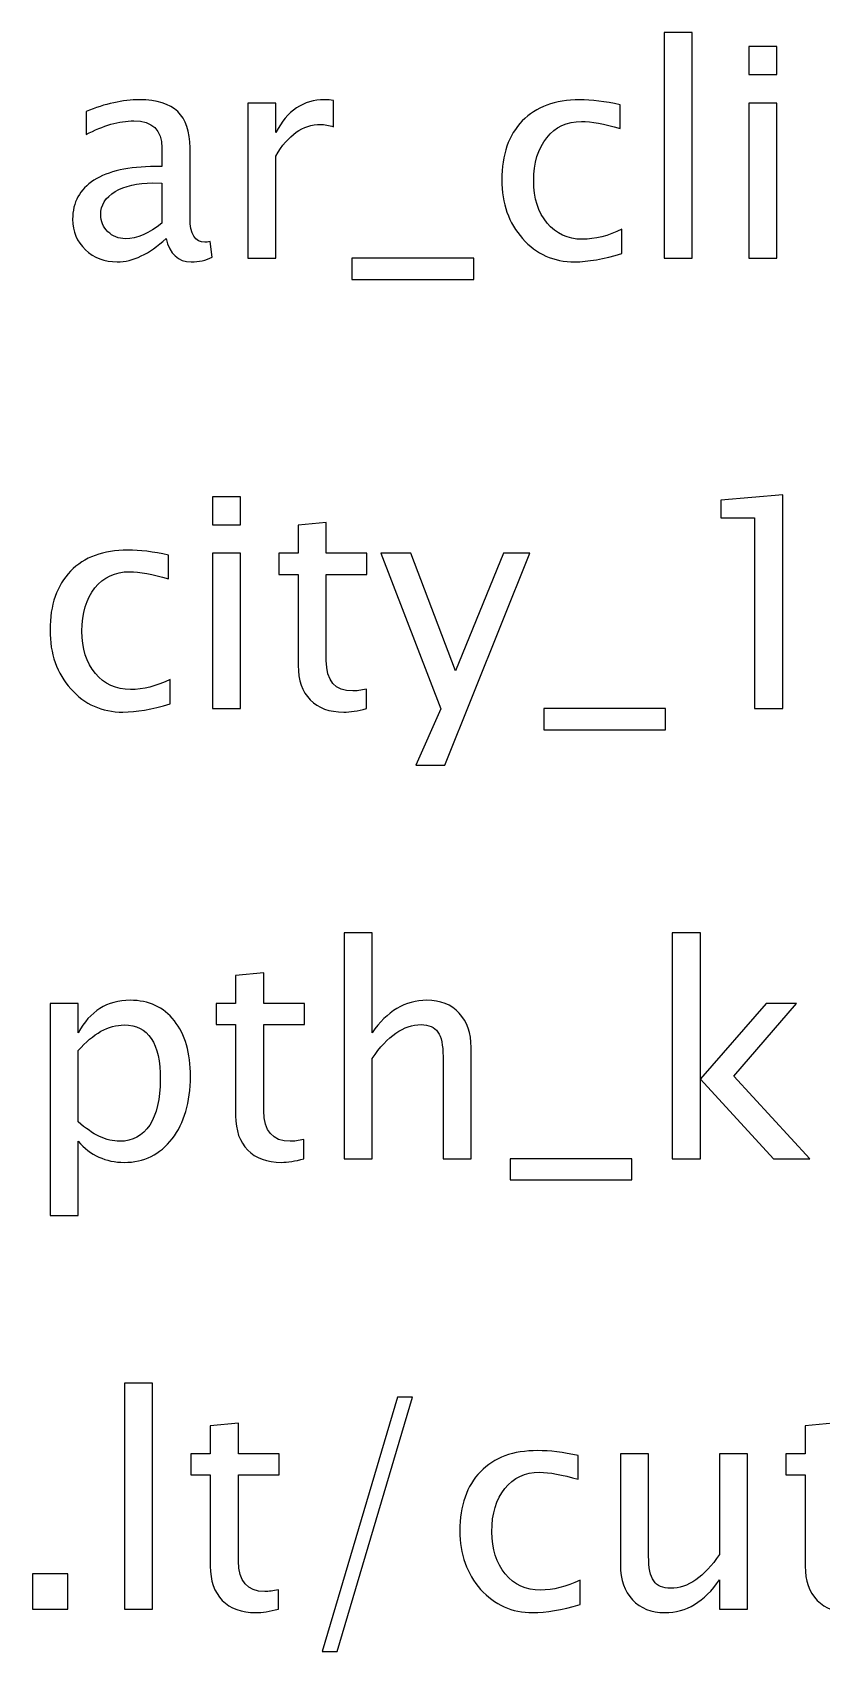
# Model space of a CAD drawing. Header units: centimetres. Extents: x -20.5 to 11.6, y -29.8 to 14.1.
# Drawn here: x -2.73 to 0.69, y 7.13 to 14.15 of the extents above; entities that cross this region are included whole.
import ezdxf

# ---------------------------------------------------------------- set-up
doc = ezdxf.new("R2010")
doc.units = ezdxf.units.CM
doc.header["$MEASUREMENT"] = 0
doc.layers.add('Layer 1', color=7, linetype='Continuous')

msp = doc.modelspace()

# ---------------------------------------------------------------- linework, layer by layer
at = {"layer": 'Layer 1'}
for points, knots in [([(0.00571, 13.17044), (0.00571, 13.17044), (0.00571, 14.14961), (0.00571, 14.14961), (0.00571, 14.14961), (0.00571, 14.14961), (0.12763, 14.14961), (0.12763, 14.14961), (0.12763, 14.14961), (0.12763, 14.14961), (0.12763, 13.17044), (0.12763, 13.17044), (0.12763, 13.17044), (0.12763, 13.17044), (0.00571, 13.17044), (0.00571, 13.17044)], [0, 0, 0, 0, 0.2, 0.2, 0.2, 0.2, 0.4, 0.4, 0.4, 0.4, 0.6, 0.6, 0.6, 0.6, 1, 1, 1, 1]), ([(0.37274, 13.96673), (0.37274, 13.96673), (0.37274, 14.08865), (0.37274, 14.08865), (0.37274, 14.08865), (0.37274, 14.08865), (0.49466, 14.08865), (0.49466, 14.08865), (0.49466, 14.08865), (0.49466, 14.08865), (0.49466, 13.96673), (0.49466, 13.96673), (0.49466, 13.96673), (0.49466, 13.96673), (0.37274, 13.96673), (0.37274, 13.96673)], [0, 0, 0, 0, 0.2, 0.2, 0.2, 0.2, 0.4, 0.4, 0.4, 0.4, 0.6, 0.6, 0.6, 0.6, 1, 1, 1, 1]), ([(-2.15371, 13.25617), (-2.22694, 13.18886), (-2.29743, 13.1552), (-2.36516, 13.1552), (-2.36516, 13.1552), (-2.42083, 13.1552), (-2.46719, 13.17256), (-2.5038, 13.20748), (-2.5038, 13.20748), (-2.54063, 13.24241), (-2.55905, 13.28643), (-2.55905, 13.33956), (-2.55905, 13.33956), (-2.55905, 13.41301), (-2.52815, 13.46953), (-2.46634, 13.5089), (-2.46634, 13.5089), (-2.40453, 13.54827), (-2.31584, 13.56795), (-2.20027, 13.56795), (-2.20027, 13.56795), (-2.20027, 13.56795), (-2.1717, 13.56795), (-2.1717, 13.56795), (-2.1717, 13.56795), (-2.1717, 13.56795), (-2.1717, 13.64902), (-2.1717, 13.64902), (-2.1717, 13.64902), (-2.1717, 13.72712), (-2.21234, 13.76607), (-2.29383, 13.76607), (-2.29383, 13.76607), (-2.35691, 13.76607), (-2.42591, 13.74617), (-2.50063, 13.70638), (-2.50063, 13.70638), (-2.50063, 13.70638), (-2.50063, 13.80671), (-2.50063, 13.80671), (-2.50063, 13.80671), (-2.4185, 13.84058), (-2.34103, 13.85751), (-2.26843, 13.85751), (-2.26843, 13.85751), (-2.19371, 13.85751), (-2.13847, 13.84058), (-2.10312, 13.8065), (-2.10312, 13.8065), (-2.06756, 13.77242), (-2.04978, 13.71993), (-2.04978, 13.64902), (-2.04978, 13.64902), (-2.04978, 13.64902), (-2.04978, 13.34485), (-2.04978, 13.34485), (-2.04978, 13.34485), (-2.04978, 13.27522), (-2.0284, 13.24029), (-1.98543, 13.24029), (-1.98543, 13.24029), (-1.98014, 13.24029), (-1.97231, 13.24114), (-1.96194, 13.24283), (-1.96194, 13.24283), (-1.96194, 13.24283), (-1.95326, 13.1751), (-1.95326, 13.1751), (-1.95326, 13.1751), (-1.98099, 13.16176), (-2.01147, 13.1552), (-2.04491, 13.1552), (-2.04491, 13.1552), (-2.10185, 13.1552), (-2.13804, 13.18886), (-2.15371, 13.25617)], [0, 0, 0, 0, 0.05, 0.05, 0.05, 0.05, 0.1, 0.1, 0.1, 0.1, 0.15, 0.15, 0.15, 0.15, 0.2, 0.2, 0.2, 0.2, 0.25, 0.25, 0.25, 0.25, 0.3, 0.3, 0.3, 0.3, 0.35, 0.35, 0.35, 0.35, 0.4, 0.4, 0.4, 0.4, 0.45, 0.45, 0.45, 0.45, 0.5, 0.5, 0.5, 0.5, 0.55, 0.55, 0.55, 0.55, 0.6, 0.6, 0.6, 0.6, 0.65, 0.65, 0.65, 0.65, 0.7, 0.7, 0.7, 0.7, 0.75, 0.75, 0.75, 0.75, 0.8, 0.8, 0.8, 0.8, 0.85, 0.85, 0.85, 0.85, 0.9, 0.9, 0.9, 0.9, 1, 1, 1, 1]), ([(-1.79938, 13.17044), (-1.79938, 13.17044), (-1.79938, 13.84354), (-1.79938, 13.84354), (-1.79938, 13.84354), (-1.79938, 13.84354), (-1.67746, 13.84354), (-1.67746, 13.84354), (-1.67746, 13.84354), (-1.67746, 13.84354), (-1.67746, 13.71633), (-1.67746, 13.71633), (-1.67746, 13.71633), (-1.62899, 13.81052), (-1.55871, 13.85751), (-1.46643, 13.85751), (-1.46643, 13.85751), (-1.45394, 13.85751), (-1.44082, 13.85645), (-1.42727, 13.85434), (-1.42727, 13.85434), (-1.42727, 13.85434), (-1.42727, 13.74025), (-1.42727, 13.74025), (-1.42727, 13.74025), (-1.44844, 13.74723), (-1.46706, 13.75083), (-1.48315, 13.75083), (-1.48315, 13.75083), (-1.56062, 13.75083), (-1.62539, 13.70511), (-1.67746, 13.61346), (-1.67746, 13.61346), (-1.67746, 13.61346), (-1.67746, 13.17044), (-1.67746, 13.17044), (-1.67746, 13.17044), (-1.67746, 13.17044), (-1.79938, 13.17044), (-1.79938, 13.17044)], [0, 0, 0, 0, 0.0909091, 0.0909091, 0.0909091, 0.0909091, 0.1818182, 0.1818182, 0.1818182, 0.1818182, 0.2727273, 0.2727273, 0.2727273, 0.2727273, 0.3636364, 0.3636364, 0.3636364, 0.3636364, 0.4545455, 0.4545455, 0.4545455, 0.4545455, 0.5454545, 0.5454545, 0.5454545, 0.5454545, 0.6363636, 0.6363636, 0.6363636, 0.6363636, 0.7272727, 0.7272727, 0.7272727, 0.7272727, 0.8181818, 0.8181818, 0.8181818, 0.8181818, 1, 1, 1, 1]), ([(-0.17738, 13.19076), (-0.25633, 13.16705), (-0.32449, 13.1552), (-0.38185, 13.1552), (-0.38185, 13.1552), (-0.47287, 13.1552), (-0.54822, 13.18886), (-0.60812, 13.25595), (-0.60812, 13.25595), (-0.66802, 13.32326), (-0.69808, 13.40814), (-0.69808, 13.51038), (-0.69808, 13.51038), (-0.69808, 13.6196), (-0.66845, 13.7049), (-0.60918, 13.76586), (-0.60918, 13.76586), (-0.54991, 13.82703), (-0.46715, 13.85751), (-0.36089, 13.85751), (-0.36089, 13.85751), (-0.30861, 13.85751), (-0.24977, 13.85031), (-0.185, 13.83592), (-0.185, 13.83592), (-0.185, 13.83592), (-0.185, 13.73305), (-0.185, 13.73305), (-0.185, 13.73305), (-0.25379, 13.75337), (-0.30988, 13.76353), (-0.35306, 13.76353), (-0.35306, 13.76353), (-0.41572, 13.76353), (-0.46588, 13.74004), (-0.50335, 13.69326), (-0.50335, 13.69326), (-0.54081, 13.64648), (-0.55965, 13.58404), (-0.55965, 13.50614), (-0.55965, 13.50614), (-0.55965, 13.43058), (-0.54018, 13.36962), (-0.50144, 13.32284), (-0.50144, 13.32284), (-0.46271, 13.27627), (-0.41212, 13.25299), (-0.34925, 13.25299), (-0.34925, 13.25299), (-0.29358, 13.25299), (-0.23643, 13.26738), (-0.17738, 13.29617), (-0.17738, 13.29617), (-0.17738, 13.29617), (-0.17738, 13.19076), (-0.17738, 13.19076)], [0, 0, 0, 0, 0.0666667, 0.0666667, 0.0666667, 0.0666667, 0.1333333, 0.1333333, 0.1333333, 0.1333333, 0.2, 0.2, 0.2, 0.2, 0.2666667, 0.2666667, 0.2666667, 0.2666667, 0.3333333, 0.3333333, 0.3333333, 0.3333333, 0.4, 0.4, 0.4, 0.4, 0.4666667, 0.4666667, 0.4666667, 0.4666667, 0.5333333, 0.5333333, 0.5333333, 0.5333333, 0.6, 0.6, 0.6, 0.6, 0.6666667, 0.6666667, 0.6666667, 0.6666667, 0.7333333, 0.7333333, 0.7333333, 0.7333333, 0.8, 0.8, 0.8, 0.8, 0.8666667, 0.8666667, 0.8666667, 0.8666667, 1, 1, 1, 1]), ([(0.37274, 13.17044), (0.37274, 13.17044), (0.37274, 13.84354), (0.37274, 13.84354), (0.37274, 13.84354), (0.37274, 13.84354), (0.49466, 13.84354), (0.49466, 13.84354), (0.49466, 13.84354), (0.49466, 13.84354), (0.49466, 13.17044), (0.49466, 13.17044), (0.49466, 13.17044), (0.49466, 13.17044), (0.37274, 13.17044), (0.37274, 13.17044)], [0, 0, 0, 0, 0.2, 0.2, 0.2, 0.2, 0.4, 0.4, 0.4, 0.4, 0.6, 0.6, 0.6, 0.6, 1, 1, 1, 1]), ([(-2.1717, 13.32263), (-2.1717, 13.32263), (-2.1717, 13.49556), (-2.1717, 13.49556), (-2.1717, 13.49556), (-2.1717, 13.49556), (-2.21086, 13.49683), (-2.21086, 13.49683), (-2.21086, 13.49683), (-2.27859, 13.49683), (-2.3332, 13.48434), (-2.3749, 13.45937), (-2.3749, 13.45937), (-2.41639, 13.43418), (-2.43713, 13.40095), (-2.43713, 13.35946), (-2.43713, 13.35946), (-2.43713, 13.33046), (-2.42676, 13.30591), (-2.40623, 13.2858), (-2.40623, 13.2858), (-2.38548, 13.26569), (-2.36029, 13.25553), (-2.33045, 13.25553), (-2.33045, 13.25553), (-2.27965, 13.25553), (-2.22673, 13.27797), (-2.1717, 13.32263)], [0, 0, 0, 0, 0.125, 0.125, 0.125, 0.125, 0.25, 0.25, 0.25, 0.25, 0.375, 0.375, 0.375, 0.375, 0.5, 0.5, 0.5, 0.5, 0.625, 0.625, 0.625, 0.625, 0.75, 0.75, 0.75, 0.75, 1, 1, 1, 1]), ([(-1.34832, 13.079), (-1.34832, 13.079), (-1.34832, 13.17044), (-1.34832, 13.17044), (-1.34832, 13.17044), (-1.34832, 13.17044), (-0.82, 13.17044), (-0.82, 13.17044), (-0.82, 13.17044), (-0.82, 13.17044), (-0.82, 13.079), (-0.82, 13.079), (-0.82, 13.079), (-0.82, 13.079), (-1.34832, 13.079), (-1.34832, 13.079)], [0, 0, 0, 0, 0.2, 0.2, 0.2, 0.2, 0.4, 0.4, 0.4, 0.4, 0.6, 0.6, 0.6, 0.6, 1, 1, 1, 1]), ([(0.39825, 11.21887), (0.39825, 11.21887), (0.39825, 12.04564), (0.39825, 12.04564), (0.39825, 12.04564), (0.39825, 12.04564), (0.2522, 12.04564), (0.2522, 12.04564), (0.2522, 12.04564), (0.2522, 12.04564), (0.2522, 12.12184), (0.2522, 12.12184), (0.2522, 12.12184), (0.2522, 12.12184), (0.52017, 12.1447), (0.52017, 12.1447), (0.52017, 12.1447), (0.52017, 12.1447), (0.52017, 11.21887), (0.52017, 11.21887), (0.52017, 11.21887), (0.52017, 11.21887), (0.39825, 11.21887), (0.39825, 11.21887)], [0, 0, 0, 0, 0.1428571, 0.1428571, 0.1428571, 0.1428571, 0.2857143, 0.2857143, 0.2857143, 0.2857143, 0.4285714, 0.4285714, 0.4285714, 0.4285714, 0.5714286, 0.5714286, 0.5714286, 0.5714286, 0.7142857, 0.7142857, 0.7142857, 0.7142857, 1, 1, 1, 1]), ([(-1.95316, 12.01516), (-1.95316, 12.01516), (-1.95316, 12.13708), (-1.95316, 12.13708), (-1.95316, 12.13708), (-1.95316, 12.13708), (-1.83124, 12.13708), (-1.83124, 12.13708), (-1.83124, 12.13708), (-1.83124, 12.13708), (-1.83124, 12.01516), (-1.83124, 12.01516), (-1.83124, 12.01516), (-1.83124, 12.01516), (-1.95316, 12.01516), (-1.95316, 12.01516)], [0, 0, 0, 0, 0.2, 0.2, 0.2, 0.2, 0.4, 0.4, 0.4, 0.4, 0.6, 0.6, 0.6, 0.6, 1, 1, 1, 1]), ([(-1.28514, 11.21908), (-1.32282, 11.20871), (-1.35562, 11.20363), (-1.38335, 11.20363), (-1.38335, 11.20363), (-1.44558, 11.20363), (-1.49405, 11.22141), (-1.52877, 11.25697), (-1.52877, 11.25697), (-1.56369, 11.29253), (-1.58105, 11.34185), (-1.58105, 11.40514), (-1.58105, 11.40514), (-1.58105, 11.40514), (-1.58105, 11.80053), (-1.58105, 11.80053), (-1.58105, 11.80053), (-1.58105, 11.80053), (-1.66529, 11.80053), (-1.66529, 11.80053), (-1.66529, 11.80053), (-1.66529, 11.80053), (-1.66529, 11.89197), (-1.66529, 11.89197), (-1.66529, 11.89197), (-1.66529, 11.89197), (-1.58105, 11.89197), (-1.58105, 11.89197), (-1.58105, 11.89197), (-1.58105, 11.89197), (-1.58105, 12.01368), (-1.58105, 12.01368), (-1.58105, 12.01368), (-1.58105, 12.01368), (-1.45913, 12.02532), (-1.45913, 12.02532), (-1.45913, 12.02532), (-1.45913, 12.02532), (-1.45913, 11.89197), (-1.45913, 11.89197), (-1.45913, 11.89197), (-1.45913, 11.89197), (-1.2826, 11.89197), (-1.2826, 11.89197), (-1.2826, 11.89197), (-1.2826, 11.89197), (-1.2826, 11.80053), (-1.2826, 11.80053), (-1.2826, 11.80053), (-1.2826, 11.80053), (-1.45913, 11.80053), (-1.45913, 11.80053), (-1.45913, 11.80053), (-1.45913, 11.80053), (-1.45913, 11.42715), (-1.45913, 11.42715), (-1.45913, 11.42715), (-1.45913, 11.3391), (-1.42082, 11.29507), (-1.34441, 11.29507), (-1.34441, 11.29507), (-1.32811, 11.29507), (-1.30842, 11.29782), (-1.28514, 11.30311), (-1.28514, 11.30311), (-1.28514, 11.30311), (-1.28514, 11.21908), (-1.28514, 11.21908)], [0, 0, 0, 0, 0.0555556, 0.0555556, 0.0555556, 0.0555556, 0.1111111, 0.1111111, 0.1111111, 0.1111111, 0.1666667, 0.1666667, 0.1666667, 0.1666667, 0.2222222, 0.2222222, 0.2222222, 0.2222222, 0.2777778, 0.2777778, 0.2777778, 0.2777778, 0.3333333, 0.3333333, 0.3333333, 0.3333333, 0.3888889, 0.3888889, 0.3888889, 0.3888889, 0.4444444, 0.4444444, 0.4444444, 0.4444444, 0.5, 0.5, 0.5, 0.5, 0.5555556, 0.5555556, 0.5555556, 0.5555556, 0.6111111, 0.6111111, 0.6111111, 0.6111111, 0.6666667, 0.6666667, 0.6666667, 0.6666667, 0.7222222, 0.7222222, 0.7222222, 0.7222222, 0.7777778, 0.7777778, 0.7777778, 0.7777778, 0.8333333, 0.8333333, 0.8333333, 0.8333333, 0.8888889, 0.8888889, 0.8888889, 0.8888889, 1, 1, 1, 1]), ([(-2.13625, 11.23919), (-2.2152, 11.21548), (-2.28336, 11.20363), (-2.34072, 11.20363), (-2.34072, 11.20363), (-2.43174, 11.20363), (-2.50709, 11.23729), (-2.56699, 11.30438), (-2.56699, 11.30438), (-2.62689, 11.37169), (-2.65695, 11.45657), (-2.65695, 11.55881), (-2.65695, 11.55881), (-2.65695, 11.66803), (-2.62732, 11.75333), (-2.56805, 11.81429), (-2.56805, 11.81429), (-2.50878, 11.87546), (-2.42602, 11.90594), (-2.31976, 11.90594), (-2.31976, 11.90594), (-2.26748, 11.90594), (-2.20864, 11.89874), (-2.14387, 11.88435), (-2.14387, 11.88435), (-2.14387, 11.88435), (-2.14387, 11.78148), (-2.14387, 11.78148), (-2.14387, 11.78148), (-2.21266, 11.8018), (-2.26875, 11.81196), (-2.31193, 11.81196), (-2.31193, 11.81196), (-2.37459, 11.81196), (-2.42475, 11.78847), (-2.46222, 11.74169), (-2.46222, 11.74169), (-2.49968, 11.69491), (-2.51852, 11.63247), (-2.51852, 11.55457), (-2.51852, 11.55457), (-2.51852, 11.47901), (-2.49905, 11.41805), (-2.46031, 11.37127), (-2.46031, 11.37127), (-2.42158, 11.3247), (-2.37099, 11.30142), (-2.30812, 11.30142), (-2.30812, 11.30142), (-2.25245, 11.30142), (-2.1953, 11.31581), (-2.13625, 11.3446), (-2.13625, 11.3446), (-2.13625, 11.3446), (-2.13625, 11.23919), (-2.13625, 11.23919)], [0, 0, 0, 0, 0.0666667, 0.0666667, 0.0666667, 0.0666667, 0.1333333, 0.1333333, 0.1333333, 0.1333333, 0.2, 0.2, 0.2, 0.2, 0.2666667, 0.2666667, 0.2666667, 0.2666667, 0.3333333, 0.3333333, 0.3333333, 0.3333333, 0.4, 0.4, 0.4, 0.4, 0.4666667, 0.4666667, 0.4666667, 0.4666667, 0.5333333, 0.5333333, 0.5333333, 0.5333333, 0.6, 0.6, 0.6, 0.6, 0.6666667, 0.6666667, 0.6666667, 0.6666667, 0.7333333, 0.7333333, 0.7333333, 0.7333333, 0.8, 0.8, 0.8, 0.8, 0.8666667, 0.8666667, 0.8666667, 0.8666667, 1, 1, 1, 1]), ([(-1.95316, 11.21887), (-1.95316, 11.21887), (-1.95316, 11.89197), (-1.95316, 11.89197), (-1.95316, 11.89197), (-1.95316, 11.89197), (-1.83124, 11.89197), (-1.83124, 11.89197), (-1.83124, 11.89197), (-1.83124, 11.89197), (-1.83124, 11.21887), (-1.83124, 11.21887), (-1.83124, 11.21887), (-1.83124, 11.21887), (-1.95316, 11.21887), (-1.95316, 11.21887)], [0, 0, 0, 0, 0.2, 0.2, 0.2, 0.2, 0.4, 0.4, 0.4, 0.4, 0.6, 0.6, 0.6, 0.6, 1, 1, 1, 1]), ([(-1.07136, 10.97376), (-1.07136, 10.97376), (-0.96214, 11.21802), (-0.96214, 11.21802), (-0.96214, 11.21802), (-0.96214, 11.21802), (-1.22291, 11.89197), (-1.22291, 11.89197), (-1.22291, 11.89197), (-1.22291, 11.89197), (-1.0921, 11.89197), (-1.0921, 11.89197), (-1.0921, 11.89197), (-1.0921, 11.89197), (-0.89821, 11.38228), (-0.89821, 11.38228), (-0.89821, 11.38228), (-0.89821, 11.38228), (-0.69141, 11.89197), (-0.69141, 11.89197), (-0.69141, 11.89197), (-0.69141, 11.89197), (-0.57648, 11.89197), (-0.57648, 11.89197), (-0.57648, 11.89197), (-0.57648, 11.89197), (-0.94436, 10.97376), (-0.94436, 10.97376), (-0.94436, 10.97376), (-0.94436, 10.97376), (-1.07136, 10.97376), (-1.07136, 10.97376)], [0, 0, 0, 0, 0.1111111, 0.1111111, 0.1111111, 0.1111111, 0.2222222, 0.2222222, 0.2222222, 0.2222222, 0.3333333, 0.3333333, 0.3333333, 0.3333333, 0.4444444, 0.4444444, 0.4444444, 0.4444444, 0.5555556, 0.5555556, 0.5555556, 0.5555556, 0.6666667, 0.6666667, 0.6666667, 0.6666667, 0.7777778, 0.7777778, 0.7777778, 0.7777778, 1, 1, 1, 1]), ([(-0.51615, 11.12743), (-0.51615, 11.12743), (-0.51615, 11.21887), (-0.51615, 11.21887), (-0.51615, 11.21887), (-0.51615, 11.21887), (0.01217, 11.21887), (0.01217, 11.21887), (0.01217, 11.21887), (0.01217, 11.21887), (0.01217, 11.12743), (0.01217, 11.12743), (0.01217, 11.12743), (0.01217, 11.12743), (-0.51615, 11.12743), (-0.51615, 11.12743)], [0, 0, 0, 0, 0.2, 0.2, 0.2, 0.2, 0.4, 0.4, 0.4, 0.4, 0.6, 0.6, 0.6, 0.6, 1, 1, 1, 1]), ([(-1.38218, 9.2673), (-1.38218, 9.2673), (-1.38218, 10.24647), (-1.38218, 10.24647), (-1.38218, 10.24647), (-1.38218, 10.24647), (-1.26026, 10.24647), (-1.26026, 10.24647), (-1.26026, 10.24647), (-1.26026, 10.24647), (-1.26026, 9.81319), (-1.26026, 9.81319), (-1.26026, 9.81319), (-1.1957, 9.90738), (-1.11654, 9.95437), (-1.02298, 9.95437), (-1.02298, 9.95437), (-0.96414, 9.95437), (-0.91736, 9.93596), (-0.88286, 9.89891), (-0.88286, 9.89891), (-0.84836, 9.86208), (-0.831, 9.81234), (-0.831, 9.75011), (-0.831, 9.75011), (-0.831, 9.75011), (-0.831, 9.2673), (-0.831, 9.2673), (-0.831, 9.2673), (-0.831, 9.2673), (-0.95292, 9.2673), (-0.95292, 9.2673), (-0.95292, 9.2673), (-0.95292, 9.2673), (-0.95292, 9.71032), (-0.95292, 9.71032), (-0.95292, 9.71032), (-0.95292, 9.76027), (-0.96033, 9.79583), (-0.97493, 9.817), (-0.97493, 9.817), (-0.98975, 9.83838), (-1.01409, 9.84896), (-1.04817, 9.84896), (-1.04817, 9.84896), (-1.1231, 9.84896), (-1.1938, 9.80007), (-1.26026, 9.70228), (-1.26026, 9.70228), (-1.26026, 9.70228), (-1.26026, 9.2673), (-1.26026, 9.2673), (-1.26026, 9.2673), (-1.26026, 9.2673), (-1.38218, 9.2673), (-1.38218, 9.2673)], [0, 0, 0, 0, 0.0666667, 0.0666667, 0.0666667, 0.0666667, 0.1333333, 0.1333333, 0.1333333, 0.1333333, 0.2, 0.2, 0.2, 0.2, 0.2666667, 0.2666667, 0.2666667, 0.2666667, 0.3333333, 0.3333333, 0.3333333, 0.3333333, 0.4, 0.4, 0.4, 0.4, 0.4666667, 0.4666667, 0.4666667, 0.4666667, 0.5333333, 0.5333333, 0.5333333, 0.5333333, 0.6, 0.6, 0.6, 0.6, 0.6666667, 0.6666667, 0.6666667, 0.6666667, 0.7333333, 0.7333333, 0.7333333, 0.7333333, 0.8, 0.8, 0.8, 0.8, 0.8666667, 0.8666667, 0.8666667, 0.8666667, 1, 1, 1, 1]), ([(0.04107, 9.2673), (0.04107, 9.2673), (0.04107, 10.24647), (0.04107, 10.24647), (0.04107, 10.24647), (0.04107, 10.24647), (0.16299, 10.24647), (0.16299, 10.24647), (0.16299, 10.24647), (0.16299, 10.24647), (0.16299, 9.6138), (0.16299, 9.6138), (0.16299, 9.6138), (0.16299, 9.6138), (0.44874, 9.9404), (0.44874, 9.9404), (0.44874, 9.9404), (0.44874, 9.9404), (0.5804, 9.9404), (0.5804, 9.9404), (0.5804, 9.9404), (0.5804, 9.9404), (0.30735, 9.62629), (0.30735, 9.62629), (0.30735, 9.62629), (0.30735, 9.62629), (0.63755, 9.2673), (0.63755, 9.2673), (0.63755, 9.2673), (0.63755, 9.2673), (0.48049, 9.2673), (0.48049, 9.2673), (0.48049, 9.2673), (0.48049, 9.2673), (0.16299, 9.61253), (0.16299, 9.61253), (0.16299, 9.61253), (0.16299, 9.61253), (0.16299, 9.2673), (0.16299, 9.2673), (0.16299, 9.2673), (0.16299, 9.2673), (0.04107, 9.2673), (0.04107, 9.2673)], [0, 0, 0, 0, 0.0833333, 0.0833333, 0.0833333, 0.0833333, 0.1666667, 0.1666667, 0.1666667, 0.1666667, 0.25, 0.25, 0.25, 0.25, 0.3333333, 0.3333333, 0.3333333, 0.3333333, 0.4166667, 0.4166667, 0.4166667, 0.4166667, 0.5, 0.5, 0.5, 0.5, 0.5833333, 0.5833333, 0.5833333, 0.5833333, 0.6666667, 0.6666667, 0.6666667, 0.6666667, 0.75, 0.75, 0.75, 0.75, 0.8333333, 0.8333333, 0.8333333, 0.8333333, 1, 1, 1, 1]), ([(-1.55617, 9.26751), (-1.59385, 9.25714), (-1.62665, 9.25206), (-1.65438, 9.25206), (-1.65438, 9.25206), (-1.71661, 9.25206), (-1.76508, 9.26984), (-1.7998, 9.3054), (-1.7998, 9.3054), (-1.83472, 9.34096), (-1.85208, 9.39028), (-1.85208, 9.45357), (-1.85208, 9.45357), (-1.85208, 9.45357), (-1.85208, 9.84896), (-1.85208, 9.84896), (-1.85208, 9.84896), (-1.85208, 9.84896), (-1.93632, 9.84896), (-1.93632, 9.84896), (-1.93632, 9.84896), (-1.93632, 9.84896), (-1.93632, 9.9404), (-1.93632, 9.9404), (-1.93632, 9.9404), (-1.93632, 9.9404), (-1.85208, 9.9404), (-1.85208, 9.9404), (-1.85208, 9.9404), (-1.85208, 9.9404), (-1.85208, 10.06211), (-1.85208, 10.06211), (-1.85208, 10.06211), (-1.85208, 10.06211), (-1.73016, 10.07375), (-1.73016, 10.07375), (-1.73016, 10.07375), (-1.73016, 10.07375), (-1.73016, 9.9404), (-1.73016, 9.9404), (-1.73016, 9.9404), (-1.73016, 9.9404), (-1.55363, 9.9404), (-1.55363, 9.9404), (-1.55363, 9.9404), (-1.55363, 9.9404), (-1.55363, 9.84896), (-1.55363, 9.84896), (-1.55363, 9.84896), (-1.55363, 9.84896), (-1.73016, 9.84896), (-1.73016, 9.84896), (-1.73016, 9.84896), (-1.73016, 9.84896), (-1.73016, 9.47558), (-1.73016, 9.47558), (-1.73016, 9.47558), (-1.73016, 9.38753), (-1.69185, 9.3435), (-1.61544, 9.3435), (-1.61544, 9.3435), (-1.59914, 9.3435), (-1.57945, 9.34625), (-1.55617, 9.35154), (-1.55617, 9.35154), (-1.55617, 9.35154), (-1.55617, 9.26751), (-1.55617, 9.26751)], [0, 0, 0, 0, 0.0555556, 0.0555556, 0.0555556, 0.0555556, 0.1111111, 0.1111111, 0.1111111, 0.1111111, 0.1666667, 0.1666667, 0.1666667, 0.1666667, 0.2222222, 0.2222222, 0.2222222, 0.2222222, 0.2777778, 0.2777778, 0.2777778, 0.2777778, 0.3333333, 0.3333333, 0.3333333, 0.3333333, 0.3888889, 0.3888889, 0.3888889, 0.3888889, 0.4444444, 0.4444444, 0.4444444, 0.4444444, 0.5, 0.5, 0.5, 0.5, 0.5555556, 0.5555556, 0.5555556, 0.5555556, 0.6111111, 0.6111111, 0.6111111, 0.6111111, 0.6666667, 0.6666667, 0.6666667, 0.6666667, 0.7222222, 0.7222222, 0.7222222, 0.7222222, 0.7777778, 0.7777778, 0.7777778, 0.7777778, 0.8333333, 0.8333333, 0.8333333, 0.8333333, 0.8888889, 0.8888889, 0.8888889, 0.8888889, 1, 1, 1, 1]), ([(-2.65641, 9.02219), (-2.65641, 9.02219), (-2.65641, 9.9404), (-2.65641, 9.9404), (-2.65641, 9.9404), (-2.65641, 9.9404), (-2.53449, 9.9404), (-2.53449, 9.9404), (-2.53449, 9.9404), (-2.53449, 9.9404), (-2.53449, 9.81319), (-2.53449, 9.81319), (-2.53449, 9.81319), (-2.48454, 9.90738), (-2.40939, 9.95437), (-2.30928, 9.95437), (-2.30928, 9.95437), (-2.22821, 9.95437), (-2.1645, 9.92495), (-2.11793, 9.86589), (-2.11793, 9.86589), (-2.07136, 9.80684), (-2.04808, 9.72619), (-2.04808, 9.62396), (-2.04808, 9.62396), (-2.04808, 9.51262), (-2.07454, 9.42266), (-2.12724, 9.35451), (-2.12724, 9.35451), (-2.17995, 9.28614), (-2.24937, 9.25206), (-2.33531, 9.25206), (-2.33531, 9.25206), (-2.41511, 9.25206), (-2.48157, 9.28254), (-2.53449, 9.34371), (-2.53449, 9.34371), (-2.53449, 9.34371), (-2.53449, 9.02219), (-2.53449, 9.02219), (-2.53449, 9.02219), (-2.53449, 9.02219), (-2.65641, 9.02219), (-2.65641, 9.02219)], [0, 0, 0, 0, 0.0833333, 0.0833333, 0.0833333, 0.0833333, 0.1666667, 0.1666667, 0.1666667, 0.1666667, 0.25, 0.25, 0.25, 0.25, 0.3333333, 0.3333333, 0.3333333, 0.3333333, 0.4166667, 0.4166667, 0.4166667, 0.4166667, 0.5, 0.5, 0.5, 0.5, 0.5833333, 0.5833333, 0.5833333, 0.5833333, 0.6666667, 0.6666667, 0.6666667, 0.6666667, 0.75, 0.75, 0.75, 0.75, 0.8333333, 0.8333333, 0.8333333, 0.8333333, 1, 1, 1, 1]), ([(-2.53449, 9.42774), (-2.47162, 9.37165), (-2.41172, 9.3435), (-2.35478, 9.3435), (-2.35478, 9.3435), (-2.29869, 9.3435), (-2.2553, 9.367), (-2.22482, 9.41377), (-2.22482, 9.41377), (-2.19413, 9.46055), (-2.17889, 9.52638), (-2.17889, 9.61147), (-2.17889, 9.61147), (-2.17889, 9.76895), (-2.23096, 9.84769), (-2.3351, 9.84769), (-2.3351, 9.84769), (-2.40326, 9.84769), (-2.46972, 9.81086), (-2.53449, 9.73699), (-2.53449, 9.73699), (-2.53449, 9.73699), (-2.53449, 9.42774), (-2.53449, 9.42774)], [0, 0, 0, 0, 0.1428571, 0.1428571, 0.1428571, 0.1428571, 0.2857143, 0.2857143, 0.2857143, 0.2857143, 0.4285714, 0.4285714, 0.4285714, 0.4285714, 0.5714286, 0.5714286, 0.5714286, 0.5714286, 0.7142857, 0.7142857, 0.7142857, 0.7142857, 1, 1, 1, 1]), ([(-0.66251, 9.17586), (-0.66251, 9.17586), (-0.66251, 9.2673), (-0.66251, 9.2673), (-0.66251, 9.2673), (-0.66251, 9.2673), (-0.13419, 9.2673), (-0.13419, 9.2673), (-0.13419, 9.2673), (-0.13419, 9.2673), (-0.13419, 9.17586), (-0.13419, 9.17586), (-0.13419, 9.17586), (-0.13419, 9.17586), (-0.66251, 9.17586), (-0.66251, 9.17586)], [0, 0, 0, 0, 0.2, 0.2, 0.2, 0.2, 0.4, 0.4, 0.4, 0.4, 0.6, 0.6, 0.6, 0.6, 1, 1, 1, 1]), ([(-2.33426, 7.31573), (-2.33426, 7.31573), (-2.33426, 8.2949), (-2.33426, 8.2949), (-2.33426, 8.2949), (-2.33426, 8.2949), (-2.21234, 8.2949), (-2.21234, 8.2949), (-2.21234, 8.2949), (-2.21234, 8.2949), (-2.21234, 7.31573), (-2.21234, 7.31573), (-2.21234, 7.31573), (-2.21234, 7.31573), (-2.33426, 7.31573), (-2.33426, 7.31573)], [0, 0, 0, 0, 0.2, 0.2, 0.2, 0.2, 0.4, 0.4, 0.4, 0.4, 0.6, 0.6, 0.6, 0.6, 1, 1, 1, 1]), ([(-1.47701, 7.13158), (-1.47701, 7.13158), (-1.15041, 8.23394), (-1.15041, 8.23394), (-1.15041, 8.23394), (-1.15041, 8.23394), (-1.08585, 8.23394), (-1.08585, 8.23394), (-1.08585, 8.23394), (-1.08585, 8.23394), (-1.41245, 7.13158), (-1.41245, 7.13158), (-1.41245, 7.13158), (-1.41245, 7.13158), (-1.47701, 7.13158), (-1.47701, 7.13158)], [0, 0, 0, 0, 0.2, 0.2, 0.2, 0.2, 0.4, 0.4, 0.4, 0.4, 0.6, 0.6, 0.6, 0.6, 1, 1, 1, 1]), ([(-1.66624, 7.31594), (-1.70392, 7.30557), (-1.73672, 7.30049), (-1.76445, 7.30049), (-1.76445, 7.30049), (-1.82668, 7.30049), (-1.87515, 7.31827), (-1.90987, 7.35383), (-1.90987, 7.35383), (-1.94479, 7.38939), (-1.96215, 7.43871), (-1.96215, 7.502), (-1.96215, 7.502), (-1.96215, 7.502), (-1.96215, 7.89739), (-1.96215, 7.89739), (-1.96215, 7.89739), (-1.96215, 7.89739), (-2.04639, 7.89739), (-2.04639, 7.89739), (-2.04639, 7.89739), (-2.04639, 7.89739), (-2.04639, 7.98883), (-2.04639, 7.98883), (-2.04639, 7.98883), (-2.04639, 7.98883), (-1.96215, 7.98883), (-1.96215, 7.98883), (-1.96215, 7.98883), (-1.96215, 7.98883), (-1.96215, 8.11054), (-1.96215, 8.11054), (-1.96215, 8.11054), (-1.96215, 8.11054), (-1.84023, 8.12218), (-1.84023, 8.12218), (-1.84023, 8.12218), (-1.84023, 8.12218), (-1.84023, 7.98883), (-1.84023, 7.98883), (-1.84023, 7.98883), (-1.84023, 7.98883), (-1.6637, 7.98883), (-1.6637, 7.98883), (-1.6637, 7.98883), (-1.6637, 7.98883), (-1.6637, 7.89739), (-1.6637, 7.89739), (-1.6637, 7.89739), (-1.6637, 7.89739), (-1.84023, 7.89739), (-1.84023, 7.89739), (-1.84023, 7.89739), (-1.84023, 7.89739), (-1.84023, 7.52401), (-1.84023, 7.52401), (-1.84023, 7.52401), (-1.84023, 7.43596), (-1.80192, 7.39193), (-1.72551, 7.39193), (-1.72551, 7.39193), (-1.70921, 7.39193), (-1.68952, 7.39468), (-1.66624, 7.39997), (-1.66624, 7.39997), (-1.66624, 7.39997), (-1.66624, 7.31594), (-1.66624, 7.31594)], [0, 0, 0, 0, 0.0555556, 0.0555556, 0.0555556, 0.0555556, 0.1111111, 0.1111111, 0.1111111, 0.1111111, 0.1666667, 0.1666667, 0.1666667, 0.1666667, 0.2222222, 0.2222222, 0.2222222, 0.2222222, 0.2777778, 0.2777778, 0.2777778, 0.2777778, 0.3333333, 0.3333333, 0.3333333, 0.3333333, 0.3888889, 0.3888889, 0.3888889, 0.3888889, 0.4444444, 0.4444444, 0.4444444, 0.4444444, 0.5, 0.5, 0.5, 0.5, 0.5555556, 0.5555556, 0.5555556, 0.5555556, 0.6111111, 0.6111111, 0.6111111, 0.6111111, 0.6666667, 0.6666667, 0.6666667, 0.6666667, 0.7222222, 0.7222222, 0.7222222, 0.7222222, 0.7777778, 0.7777778, 0.7777778, 0.7777778, 0.8333333, 0.8333333, 0.8333333, 0.8333333, 0.8888889, 0.8888889, 0.8888889, 0.8888889, 1, 1, 1, 1]), ([(0.91334, 7.31594), (0.87566, 7.30557), (0.84286, 7.30049), (0.81513, 7.30049), (0.81513, 7.30049), (0.7529, 7.30049), (0.70443, 7.31827), (0.66971, 7.35383), (0.66971, 7.35383), (0.63479, 7.38939), (0.61743, 7.43871), (0.61743, 7.502), (0.61743, 7.502), (0.61743, 7.502), (0.61743, 7.89739), (0.61743, 7.89739), (0.61743, 7.89739), (0.61743, 7.89739), (0.53319, 7.89739), (0.53319, 7.89739), (0.53319, 7.89739), (0.53319, 7.89739), (0.53319, 7.98883), (0.53319, 7.98883), (0.53319, 7.98883), (0.53319, 7.98883), (0.61743, 7.98883), (0.61743, 7.98883), (0.61743, 7.98883), (0.61743, 7.98883), (0.61743, 8.11054), (0.61743, 8.11054), (0.61743, 8.11054), (0.61743, 8.11054), (0.73935, 8.12218), (0.73935, 8.12218), (0.73935, 8.12218), (0.73935, 8.12218), (0.73935, 7.98883), (0.73935, 7.98883), (0.73935, 7.98883), (0.73935, 7.98883), (0.91588, 7.98883), (0.91588, 7.98883), (0.91588, 7.98883), (0.91588, 7.98883), (0.91588, 7.89739), (0.91588, 7.89739), (0.91588, 7.89739), (0.91588, 7.89739), (0.73935, 7.89739), (0.73935, 7.89739), (0.73935, 7.89739), (0.73935, 7.89739), (0.73935, 7.52401), (0.73935, 7.52401), (0.73935, 7.52401), (0.73935, 7.43596), (0.77766, 7.39193), (0.85407, 7.39193), (0.85407, 7.39193), (0.87037, 7.39193), (0.89006, 7.39468), (0.91334, 7.39997), (0.91334, 7.39997), (0.91334, 7.39997), (0.91334, 7.31594), (0.91334, 7.31594)], [0, 0, 0, 0, 0.0555556, 0.0555556, 0.0555556, 0.0555556, 0.1111111, 0.1111111, 0.1111111, 0.1111111, 0.1666667, 0.1666667, 0.1666667, 0.1666667, 0.2222222, 0.2222222, 0.2222222, 0.2222222, 0.2777778, 0.2777778, 0.2777778, 0.2777778, 0.3333333, 0.3333333, 0.3333333, 0.3333333, 0.3888889, 0.3888889, 0.3888889, 0.3888889, 0.4444444, 0.4444444, 0.4444444, 0.4444444, 0.5, 0.5, 0.5, 0.5, 0.5555556, 0.5555556, 0.5555556, 0.5555556, 0.6111111, 0.6111111, 0.6111111, 0.6111111, 0.6666667, 0.6666667, 0.6666667, 0.6666667, 0.7222222, 0.7222222, 0.7222222, 0.7222222, 0.7777778, 0.7777778, 0.7777778, 0.7777778, 0.8333333, 0.8333333, 0.8333333, 0.8333333, 0.8888889, 0.8888889, 0.8888889, 0.8888889, 1, 1, 1, 1]), ([(-0.35899, 7.33605), (-0.43794, 7.31234), (-0.5061, 7.30049), (-0.56346, 7.30049), (-0.56346, 7.30049), (-0.65448, 7.30049), (-0.72983, 7.33415), (-0.78973, 7.40124), (-0.78973, 7.40124), (-0.84963, 7.46855), (-0.87969, 7.55343), (-0.87969, 7.65567), (-0.87969, 7.65567), (-0.87969, 7.76489), (-0.85006, 7.85019), (-0.79079, 7.91115), (-0.79079, 7.91115), (-0.73152, 7.97232), (-0.64876, 8.0028), (-0.5425, 8.0028), (-0.5425, 8.0028), (-0.49022, 8.0028), (-0.43138, 7.9956), (-0.36661, 7.98121), (-0.36661, 7.98121), (-0.36661, 7.98121), (-0.36661, 7.87834), (-0.36661, 7.87834), (-0.36661, 7.87834), (-0.4354, 7.89866), (-0.49149, 7.90882), (-0.53467, 7.90882), (-0.53467, 7.90882), (-0.59733, 7.90882), (-0.64749, 7.88533), (-0.68496, 7.83855), (-0.68496, 7.83855), (-0.72242, 7.79177), (-0.74126, 7.72933), (-0.74126, 7.65143), (-0.74126, 7.65143), (-0.74126, 7.57587), (-0.72179, 7.51491), (-0.68305, 7.46813), (-0.68305, 7.46813), (-0.64432, 7.42156), (-0.59373, 7.39828), (-0.53086, 7.39828), (-0.53086, 7.39828), (-0.47519, 7.39828), (-0.41804, 7.41267), (-0.35899, 7.44146), (-0.35899, 7.44146), (-0.35899, 7.44146), (-0.35899, 7.33605), (-0.35899, 7.33605)], [0, 0, 0, 0, 0.0666667, 0.0666667, 0.0666667, 0.0666667, 0.1333333, 0.1333333, 0.1333333, 0.1333333, 0.2, 0.2, 0.2, 0.2, 0.2666667, 0.2666667, 0.2666667, 0.2666667, 0.3333333, 0.3333333, 0.3333333, 0.3333333, 0.4, 0.4, 0.4, 0.4, 0.4666667, 0.4666667, 0.4666667, 0.4666667, 0.5333333, 0.5333333, 0.5333333, 0.5333333, 0.6, 0.6, 0.6, 0.6, 0.6666667, 0.6666667, 0.6666667, 0.6666667, 0.7333333, 0.7333333, 0.7333333, 0.7333333, 0.8, 0.8, 0.8, 0.8, 0.8666667, 0.8666667, 0.8666667, 0.8666667, 1, 1, 1, 1]), ([(0.24574, 7.31573), (0.24574, 7.31573), (0.24574, 7.44231), (0.24574, 7.44231), (0.24574, 7.44231), (0.18076, 7.34769), (0.10181, 7.30049), (0.0091, 7.30049), (0.0091, 7.30049), (-0.04975, 7.30049), (-0.09652, 7.31891), (-0.13124, 7.35595), (-0.13124, 7.35595), (-0.16616, 7.39299), (-0.18352, 7.44273), (-0.18352, 7.5056), (-0.18352, 7.5056), (-0.18352, 7.5056), (-0.18352, 7.98883), (-0.18352, 7.98883), (-0.18352, 7.98883), (-0.18352, 7.98883), (-0.0616, 7.98883), (-0.0616, 7.98883), (-0.0616, 7.98883), (-0.0616, 7.98883), (-0.0616, 7.54539), (-0.0616, 7.54539), (-0.0616, 7.54539), (-0.0616, 7.4948), (-0.05419, 7.45903), (-0.03959, 7.43786), (-0.03959, 7.43786), (-0.02477, 7.41648), (-0.00022, 7.4059), (0.03429, 7.4059), (0.03429, 7.4059), (0.10879, 7.4059), (0.17949, 7.4548), (0.24574, 7.5528), (0.24574, 7.5528), (0.24574, 7.5528), (0.24574, 7.98883), (0.24574, 7.98883), (0.24574, 7.98883), (0.24574, 7.98883), (0.36766, 7.98883), (0.36766, 7.98883), (0.36766, 7.98883), (0.36766, 7.98883), (0.36766, 7.31573), (0.36766, 7.31573), (0.36766, 7.31573), (0.36766, 7.31573), (0.24574, 7.31573), (0.24574, 7.31573)], [0, 0, 0, 0, 0.0666667, 0.0666667, 0.0666667, 0.0666667, 0.1333333, 0.1333333, 0.1333333, 0.1333333, 0.2, 0.2, 0.2, 0.2, 0.2666667, 0.2666667, 0.2666667, 0.2666667, 0.3333333, 0.3333333, 0.3333333, 0.3333333, 0.4, 0.4, 0.4, 0.4, 0.4666667, 0.4666667, 0.4666667, 0.4666667, 0.5333333, 0.5333333, 0.5333333, 0.5333333, 0.6, 0.6, 0.6, 0.6, 0.6666667, 0.6666667, 0.6666667, 0.6666667, 0.7333333, 0.7333333, 0.7333333, 0.7333333, 0.8, 0.8, 0.8, 0.8, 0.8666667, 0.8666667, 0.8666667, 0.8666667, 1, 1, 1, 1]), ([(-2.73346, 7.31573), (-2.73346, 7.31573), (-2.73346, 7.4694), (-2.73346, 7.4694), (-2.73346, 7.4694), (-2.73346, 7.4694), (-2.57979, 7.4694), (-2.57979, 7.4694), (-2.57979, 7.4694), (-2.57979, 7.4694), (-2.57979, 7.31573), (-2.57979, 7.31573), (-2.57979, 7.31573), (-2.57979, 7.31573), (-2.73346, 7.31573), (-2.73346, 7.31573)], [0, 0, 0, 0, 0.2, 0.2, 0.2, 0.2, 0.4, 0.4, 0.4, 0.4, 0.6, 0.6, 0.6, 0.6, 1, 1, 1, 1])]:
    msp.add_open_spline(points, degree=3, knots=knots, dxfattribs=at)

doc.saveas('drawing.dxf')
